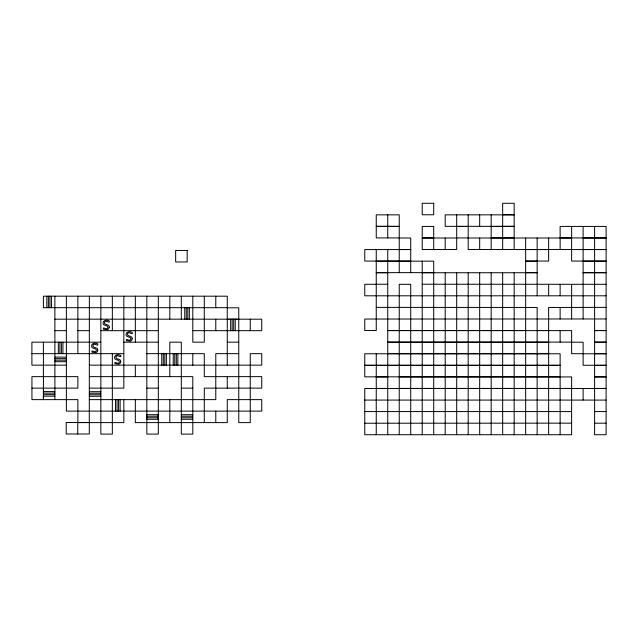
<?xml version="1.0" encoding="UTF-8"?>
<svg xmlns="http://www.w3.org/2000/svg" width="638" height="638" viewBox="0 0 638 638"><rect width="100%" height="100%" fill="white"/><g stroke="black" fill="none" stroke-linecap="round" stroke-linejoin="round"><path stroke-width="0.96" d="M502.664 214.767L514.164 214.767M514.164 214.846L445.204 214.846L445.204 226.346L514.164 226.346L491.172 226.426M456.696 226.426L468.188 226.426M399.236 237.918L376.253 237.918L376.253 214.846L399.236 214.846L399.236 272.649M422.22 237.918L433.712 237.918M456.696 237.918L468.188 237.918M491.172 237.918L514.164 237.918M560.132 237.918L606.1 237.918M399.236 238.006L410.728 238.006L410.728 272.649M422.22 238.006L456.696 238.006M468.188 238.006L571.624 238.006M583.116 238.006L606.1 238.006M399.236 249.498L410.728 249.498M571.624 249.498L468.188 249.498L468.188 214.846M583.116 249.498L606.1 249.498M410.728 249.578L364.761 249.578L364.761 261.07L410.728 261.07M525.656 249.578L548.64 249.578M571.624 249.578L606.1 249.578M525.656 261.07L548.64 261.07L548.64 238.006M606.1 261.07L571.624 261.07L571.624 226.426M376.253 261.157L433.712 261.157L433.712 434.725M525.656 261.157L537.148 261.157M583.116 261.157L606.1 261.157M376.253 272.649L433.712 272.649M525.656 272.649L537.148 272.649M583.116 272.649L606.1 272.649M376.253 272.737L387.744 272.737M422.22 272.737L537.148 272.737M583.116 272.737L606.1 272.737M387.744 284.229L364.761 284.309L364.761 295.801L606.1 295.801M422.22 284.229L606.1 284.309M376.253 307.38L537.148 307.468L537.148 434.725M606.1 307.38L548.64 307.468L548.64 434.725M227.272 307.691L43.392 307.691L43.392 296.191L227.272 296.191L227.272 365.151M227.272 307.803L238.764 307.803L238.764 422.611L250.256 422.611L250.256 353.659L261.747 353.659L261.747 365.151L89.36 365.151M606.1 318.96L364.761 319.04L364.761 330.532L376.253 330.532L376.253 249.578M54.884 319.183L261.747 319.183L261.747 330.675L192.796 330.675M227.272 319.295L238.764 319.295M387.744 330.532L525.656 330.532M537.148 330.532L548.64 330.532M594.608 330.532L606.1 330.532M54.884 330.675L66.376 330.675M77.868 330.675L89.36 330.675M100.852 330.675L158.32 330.675M387.744 330.62L571.624 330.62L571.624 353.691L583.116 353.691M594.608 330.62L606.1 330.62M100.852 342.167L31.9 342.167L31.9 365.151L66.376 365.151M123.836 342.167L158.32 342.167M227.272 342.167L238.764 342.167M387.744 342.112L571.624 342.112M594.608 342.112L606.1 342.112M387.744 342.199L548.64 342.199M571.624 342.199L583.116 342.199L583.116 365.263L606.1 365.263M594.608 342.199L606.1 342.199M31.9 353.659L123.836 353.659M146.828 353.659L204.288 353.659L204.288 376.643L261.747 376.643L261.747 388.135L204.288 388.135L204.288 422.611M238.764 353.659L215.78 353.659L215.78 399.627L89.36 399.627M387.744 353.691L548.64 353.691M594.608 353.691L606.1 353.691M583.116 353.771L606.1 353.771M54.884 357.105L66.376 357.105M54.884 358.636L66.376 358.636M54.884 360.167L66.376 360.167M54.884 361.698L66.376 361.698M364.761 365.263L560.132 365.263M364.761 365.351L560.132 365.351M594.608 365.351L606.1 365.351M89.36 376.643L192.796 376.643L192.796 434.103L181.304 434.103L181.304 342.167L169.812 342.167L169.812 376.643M560.132 376.843L364.761 376.843L364.761 353.771L560.132 353.771L560.132 434.725M594.608 376.843L606.1 376.843M376.253 376.93L387.744 376.93M399.236 376.93L571.624 376.93L571.624 434.725L364.761 434.725L364.761 388.502L606.1 388.502M594.608 376.93L606.1 376.93M31.94 388.135L77.868 388.135L77.868 376.643L31.94 376.643L31.94 399.627L77.868 399.627L77.868 422.611L123.836 422.611L123.836 399.627M89.36 388.135L123.836 388.135L123.836 296.191M146.828 388.135L158.32 388.135M181.304 388.135L192.796 388.135M376.253 388.422L387.744 388.422M399.236 388.422L571.624 388.422M594.608 388.422L606.1 388.422M43.392 391.58L54.884 391.58M89.36 391.7L100.852 391.7M43.392 393.112L54.884 393.112M89.36 393.231L100.852 393.231M43.392 394.651L54.884 394.651M89.36 394.762L100.852 394.762M43.392 396.182L54.884 396.182M89.36 396.294L100.852 396.294M364.761 400.082L606.1 400.082M364.761 411.574L571.624 411.574M594.608 411.574L606.1 411.574M181.304 414.692L192.796 414.692M146.517 416.231L158.009 416.231M181.304 416.231L192.796 416.231M146.517 417.762L158.009 417.762M181.304 417.762L192.796 417.762M181.304 419.294L192.796 419.294M89.288 422.5L66.224 422.5L66.224 433.992L89.288 433.992L89.36 296.191M364.761 423.233L571.624 423.154M594.608 423.233L606.1 423.154M594.608 226.426L594.608 434.725L606.1 434.725L606.1 226.426L560.132 226.426L560.132 249.498M583.116 226.426L583.116 318.96M583.116 388.502L583.116 399.994M571.624 284.309L571.624 318.96M560.132 284.309L560.132 295.801M560.132 307.468L560.132 318.96M560.132 330.62L560.132 342.112M548.64 284.309L548.64 295.801M537.148 238.006L537.148 295.801M525.656 238.006L525.656 434.725M514.164 249.498L514.164 203.275L502.664 203.275L502.664 249.498M514.164 272.737L514.164 434.725M502.664 272.737L502.664 434.725M491.172 214.846L491.172 249.498M491.172 272.737L491.172 434.725M479.68 214.846L479.68 226.346M479.68 238.006L479.68 249.498M479.68 272.737L479.68 434.725M468.188 272.737L468.188 434.725M456.696 214.846L456.696 249.498L422.22 249.498L422.22 226.426L433.712 226.426L433.712 249.498M456.696 272.737L456.696 434.725M445.204 238.006L445.204 249.498M445.204 272.737L445.204 434.725M422.22 261.157L422.22 434.725M410.728 434.725L410.728 284.309L399.236 284.309L399.236 434.725M387.744 214.846L387.744 237.918M387.744 249.578L387.744 434.725M376.253 353.771L376.253 434.725M250.256 319.183L250.256 330.675M235.239 319.183L235.239 330.675M233.707 319.183L233.707 330.675M232.176 319.183L232.176 330.675M230.645 319.183L230.645 330.675M227.272 376.643L227.272 388.135M215.78 296.191L215.78 307.691M215.78 319.183L215.78 330.675M215.78 411.119L215.78 422.611M204.288 296.191L204.288 342.167L192.796 342.167L192.796 296.191M192.796 353.659L192.796 365.151M189.342 307.691L189.342 319.183M187.811 307.691L187.811 319.183M186.28 307.691L186.28 319.183M184.749 307.691L184.749 319.183M181.304 296.191L181.304 319.183M177.85 353.659L177.85 365.151M176.319 353.659L176.319 365.151M174.788 353.659L174.788 365.151M173.257 353.659L173.257 365.151M169.812 296.191L169.812 319.183M169.812 399.627L169.812 422.611M166.358 353.659L166.358 365.151M164.827 353.659L164.827 365.151M163.296 353.659L163.296 365.151M161.765 353.659L161.765 365.151M158.32 296.191L158.32 434.103L146.828 434.103L146.828 296.191M135.336 296.191L135.336 342.167M135.336 365.151L135.336 376.643M135.336 399.627L135.336 422.611L227.272 422.611L227.272 399.627L261.747 399.627L261.747 411.119L66.376 411.119L66.376 296.191M120.127 399.627L120.127 411.119M118.588 399.627L118.588 411.119M117.057 399.627L117.057 411.119M115.526 399.627L115.526 411.119M112.344 296.191L112.344 330.675M112.344 353.659L112.344 434.103L100.852 434.103L100.852 296.191M77.868 296.191L77.868 353.659M77.796 422.5L77.716 433.992M62.931 342.167L62.931 353.659M61.4 342.167L61.4 353.659M59.868 342.167L59.868 353.659M58.329 342.167L58.329 353.659M54.884 296.191L54.884 399.627M51.439 296.191L51.439 307.691M49.908 296.191L49.908 307.691M48.376 296.191L48.376 307.691M46.837 296.191L46.837 307.691M43.432 376.643L43.432 399.627M43.392 342.167L43.392 376.643M43.392 388.135L43.392 399.627M97.781 350.142L97.287 351.626A2.951 2.951 0 0 1 95.907 352.599L91.912 352.192C91.082 348.834 95.222 353.683 96.37 350.86C97.175 347.55 91.186 349.417 91.553 346.003C91.641 342.877 95.748 342.63 97.845 343.922C98.707 347.431 94.201 342.159 92.965 345.182C92.135 348.515 98.172 346.681 97.781 350.142M109.273 327.158L108.779 328.634A2.951 2.951 0 0 1 107.399 329.615L103.404 329.208C102.574 325.851 106.713 330.699 107.862 327.876C108.667 324.567 102.678 326.433 103.045 323.019C103.133 319.893 107.24 319.646 109.337 320.938C110.199 324.439 105.693 319.175 104.457 322.198C103.627 325.532 109.664 323.697 109.273 327.158M120.765 361.634L120.271 363.118A2.951 2.951 0 0 1 118.891 364.091L114.896 363.684C114.066 360.326 118.205 365.175 119.354 362.352C120.159 359.042 114.17 360.909 114.537 357.495C114.625 354.377 118.732 354.122 120.829 355.414C121.691 358.923 117.185 353.651 115.949 356.674C115.119 360.007 121.156 358.173 120.765 361.634M132.257 338.65L131.763 340.134A2.951 2.951 0 0 1 130.383 341.107L126.388 340.7C125.558 337.342 129.705 342.191 130.846 339.368C131.651 336.059 125.662 337.925 126.029 334.511C126.117 331.385 130.224 331.138 132.321 332.43C133.214 335.939 128.645 330.667 127.441 333.69C126.611 337.024 132.648 335.189 132.257 338.65M433.712 203.275L422.22 203.275L422.22 214.767L433.712 214.767L433.712 203.275M399.236 226.346L376.253 226.346L399.236 226.426M187.157 250.463L175.665 250.463L175.665 261.955L187.157 261.955L187.157 250.463M158.009 414.692L146.517 414.692L146.517 419.294L158.009 419.294L158.009 414.692"/></g></svg>
